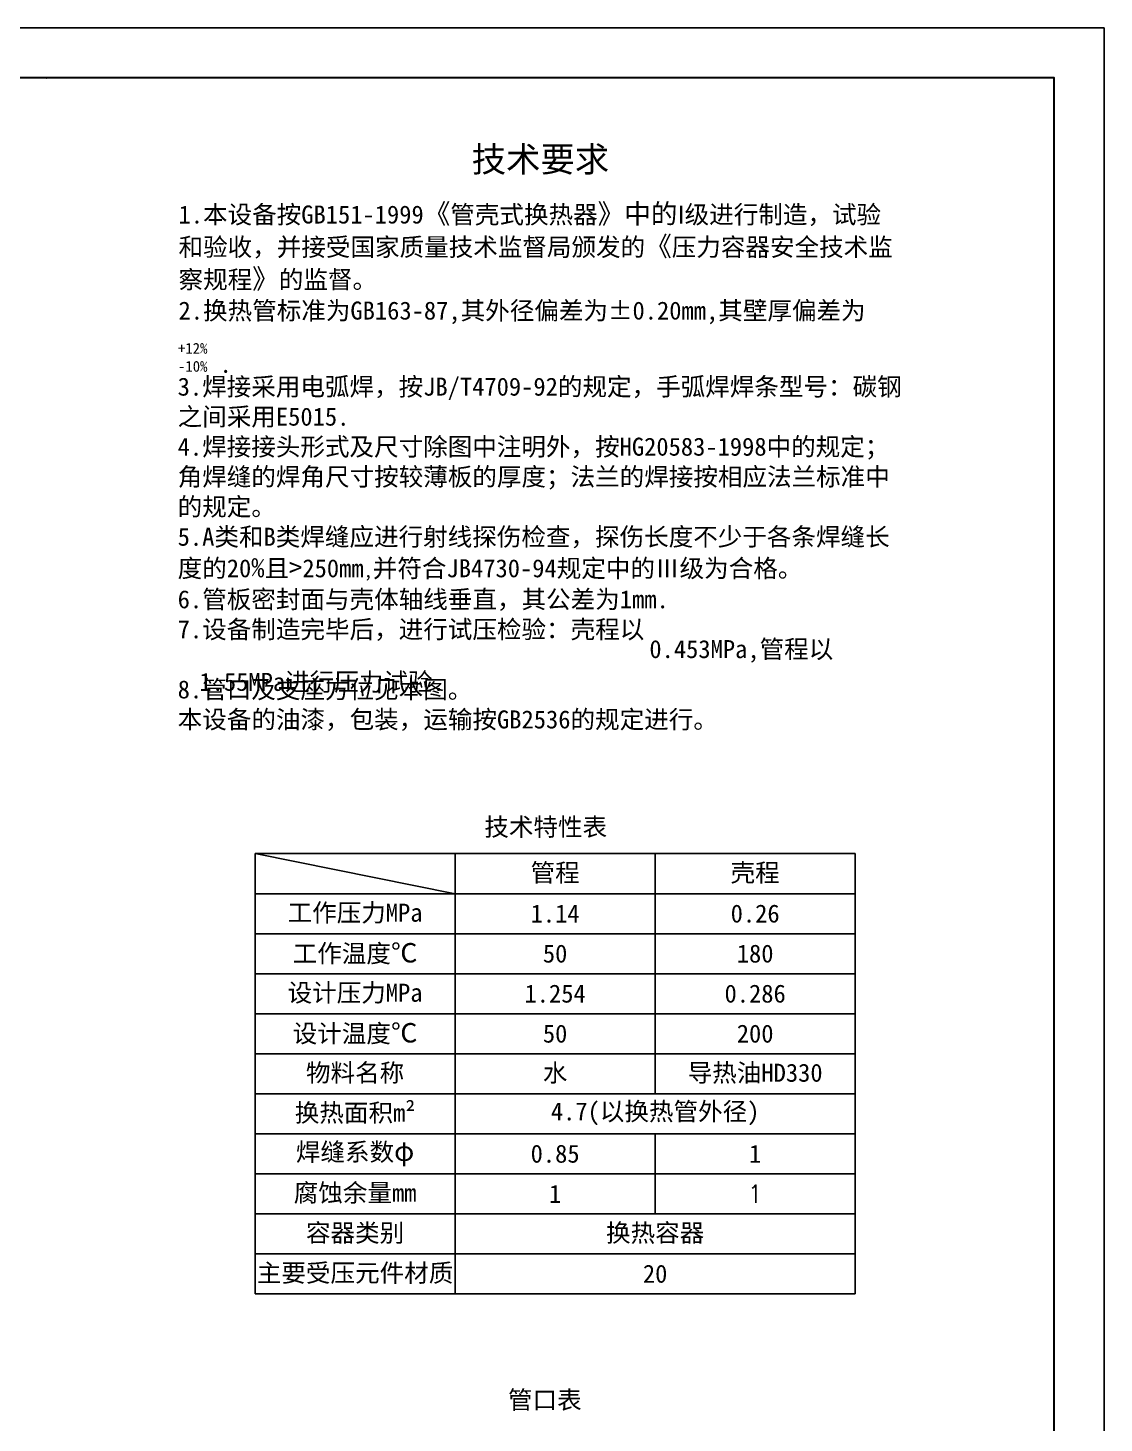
# Model space of a CAD drawing. Header units: millimetres. Extents: x 0 to 4205, y 0 to 2970.
# Drawn here: x 3129 to 4205, y 1576 to 2970 of the extents above; entities that cross this region are included whole.
import ezdxf

# ---------------------------------------------------------------- set-up
doc = ezdxf.new("R2010")
doc.units = ezdxf.units.MM
for name, color, linetype in [('文字', 130, 'Continuous'), ('粗线', 160, 'Continuous'), ('细线', 7, 'Continuous')]:
    doc.layers.add(name, color=color, linetype=linetype)
doc.styles.get("Standard").update_dxf_attribs({"font": 'txt.shx'})

# ---------------------------------------------------------------- blocks, each defined once
blk = doc.blocks.new('技术要求')
at = {"layer": '文字'}
for s, insert, char_height, width, attachment_point in [('{\\fFangSong_GB2312|b0|i0|c134|p49;技术要求}', (3651.2, 2852.6), 35, 1007.5, 5), ('{\\fFangSong_GB2312|b0|i0|c134|p49;1.本设备按GB151-1999\\fFangSong_GB2312|b0|i0|c134|p0;\\H1.083x;《\\fSimSun|b0|i0|c134|p0;\\H0.9234x;管壳式换热器\\fFangSong_GB2312|b0|i0|c134|p0;\\H1.083x;》中的\\H0.9234x;Ι级进行制造，试验和验收，并接受国家质量技术监督局颁发的\\H1.083x;《\\fSimSun|b0|i0|c134|p0;\\H0.9234x;压力容器安全技术监察规程\\fFangSong_GB2312|b0|i0|c134|p0;\\H1.083x;》\\fSimSun|b0|i0|c134|p0;\\H0.9234x;的监督。\\P2.换热管标准为GB163-87,其外径偏差为%%P0.20mm,其壁厚偏差为}', (3148.6, 2792.5), 25, 1006.353, 1), ('{\\fFangSong_GB2312|b0|i0|c134|p49;+12%\\P-10%}', (3147.9, 2599.7), 15, 189.103, 1), ('{\\fFangSong_GB2312|b0|i0|c134|p49;3.焊接采用电弧焊，按JB/T4709-92的规定，手弧焊焊条型号：碳钢之间采用E5015.\\P4.焊接接头形式及尺寸除图中注明外，按HG20583-1998中的规定；角焊缝的焊角尺寸按较薄板的厚度；法兰的焊接按相应法兰标准中的规定。\\P5.A类和B类焊缝应进行射线探伤检查，探伤长度不少于各条焊缝长度的20\\fFangSong_GB2312|b0|i0|c134|p0;\\H1.083x;%\\fSimSun|b0|i0|c134|p0;\\H0.9234x;且\\fFangSong_GB2312|b0|i0|c134|p0;\\H1.083x;>\\fSimSun|b0|i0|c134|p0;\\H0.9234x;250mm\\H0.7498x;,\\fFangSong_GB2312|b0|i0|c134|p49;\\H1.334x;并符合JB4730-94规定中的Ⅲ级为合格。\\P6.管板密封面与壳体轴线垂直，其公差为1mm.\\P7.设备制造完毕后，进行试压检验：壳程以\\P\\P8.管口及支座方位见本图。\\P本设备的油漆，包装，运输按GB2536的规定进行。}', (3147.4, 2551.5), 25, 1008.757, 1), ('{\\fFangSong_GB2312|b0|i0|c134|p49;0.453MPa,管程以}', (3802.4, 2187.2), 25, 338.768, 1), ('{\\fFangSong_GB2312|b0|i0|c134|p49;1.55MPa进行压力试验.}', (3177.6, 2141.7), 25, 426.345, 1)]:
    blk.add_mtext(s, dxfattribs=dict(at, insert=insert, char_height=char_height, width=width, attachment_point=attachment_point))
blk = doc.blocks.new('技术要求1')
at = {"layer": '文字', "xscale": 0.7199999999999704, "yscale": 0.7199999999999989, "zscale": 0.7200000000000001}
blk.add_blockref('技术要求', (1012.6, 743.4), dxfattribs=at)
at = {"layer": '文字', "insert": (3320.6, 2603.3), "char_height": 18, "width": 34.672, "attachment_point": 1}
blk.add_mtext('{\\fFangSong_GB2312|b0|i0|c134|p49;.}', dxfattribs=at)

msp = doc.modelspace()

# ---------------------------------------------------------------- linework, layer by layer
for p, q in [((3356.103, 2144.733), (3956.103, 2144.733)), ((3356.103, 2144.733), (3556.103, 2104.733)), ((3556.103, 1704.733), (3556.103, 2144.733)), ((3756.103, 1904.733), (3756.103, 2144.733)), ((3956.103, 2144.733), (3956.103, 1704.733)), ((3356.103, 2104.733), (3956.103, 2104.733)), ((3356.103, 2064.733), (3956.103, 2064.733)), ((3356.103, 2064.733), (3956.103, 2064.733)), ((3356.103, 2064.733), (3956.103, 2064.733)), ((3356.103, 2024.733), (3956.103, 2024.733)), ((3356.103, 1984.733), (3956.103, 1984.733)), ((3356.103, 1944.733), (3956.103, 1944.733)), ((3356.103, 1904.733), (3956.103, 1904.733)), ((3356.103, 1864.733), (3956.103, 1864.733)), ((3356.103, 1824.733), (3956.103, 1824.733)), ((3356.103, 1784.733), (3956.103, 1784.733)), ((3356.103, 1744.733), (3956.103, 1744.733)), ((3956.103, 1704.733), (3356.103, 1704.733))]:
    msp.add_line(p, q)
at = {"layer": '文字'}
msp.add_point((3147.5, 2920), dxfattribs=at)
at = {"layer": '粗线'}
for p, q in [((4155, 2920), (125, 2920)), ((4155, 50), (4155, 2920)), ((3356.103, 1704.733), (3356.103, 2144.733))]:
    msp.add_line(p, q, dxfattribs=at)
at = {"layer": '粗线', "lineweight": 30}
msp.add_lwpolyline([(125, 50), (4155, 50), (4155, 2920), (125, 2920)], close=True, dxfattribs=at)
at = {"layer": '细线'}
for p, q in [((4205, 2970), (0, 2970)), ((4205, 0), (4205, 2970)), ((3756.103, 1784.733), (3756.103, 1864.733))]:
    msp.add_line(p, q, dxfattribs=at)

# ---------------------------------------------------------------- block references
at = {"layer": '文字'}
msp.add_blockref('技术要求1', (0, 40), dxfattribs=at)

# ---------------------------------------------------------------- texts
at = {"layer": '文字', "char_height": 18}
for s, insert, width, attachment_point in [('{\\fFangSong_GB2312|b0|i0|c134|p49;技术特性表}', (3585.326, 2180.483), 524.3066, 1), ('{\\fFangSong_GB2312|b0|i0|c134|p49;管程}', (3656.103, 2124.733), 200, 5), ('{\\fFangSong_GB2312|b0|i0|c134|p49;壳程}', (3856.103, 2124.733), 200, 5), ('{\\fFangSong_GB2312|b0|i0|c134|p49;工作压力MPa}', (3456.103, 2084.733), 200, 5), ('{\\fFangSong_GB2312|b0|i0|c134|p49;1.14}', (3656.103, 2084.733), 200, 5), ('{\\fFangSong_GB2312|b0|i0|c134|p49;0.26}', (3856.103, 2084.733), 200, 5), ('{\\fFangSong_GB2312|b0|i0|c134|p49;工作温度\\fFangSong_GB2312|b0|i0|c134|p0;\\H1.083x;℃}', (3456.103, 2044.733), 200, 5), ('{\\fFangSong_GB2312|b0|i0|c134|p49;50}', (3656.103, 2044.733), 200, 5), ('{\\fFangSong_GB2312|b0|i0|c134|p49;180}', (3856.103, 2044.733), 200, 5), ('{\\fFangSong_GB2312|b0|i0|c134|p49;设计压力MPa}', (3456.103, 2004.733), 200, 5), ('{\\fFangSong_GB2312|b0|i0|c134|p49;1.254}', (3656.103, 2004.733), 200, 5), ('{\\fFangSong_GB2312|b0|i0|c134|p49;0.286}', (3856.103, 2004.733), 200, 5), ('{\\fFangSong_GB2312|b0|i0|c134|p49;设计温度\\fFangSong_GB2312|b0|i0|c134|p0;\\H1.083x;℃}', (3456.103, 1964.733), 200, 5), ('{\\fFangSong_GB2312|b0|i0|c134|p49;50}', (3656.103, 1964.733), 200, 5), ('{\\fFangSong_GB2312|b0|i0|c134|p49;200}', (3856.103, 1964.733), 200, 5), ('{\\fFangSong_GB2312|b0|i0|c134|p49;物料名称}', (3456.103, 1924.733), 200, 5), ('{\\fFangSong_GB2312|b0|i0|c134|p49;水}', (3656.103, 1924.733), 200, 5), ('{\\fFangSong_GB2312|b0|i0|c134|p49;导热油HD330}', (3856.103, 1924.733), 200, 5), ('{\\fFangSong_GB2312|b0|i0|c134|p49;换热面积m²}', (3456.103, 1884.733), 200, 5), ('{\\fFangSong_GB2312|b0|i0|c134|p49;4.7(以换热管外径)}', (3756.103, 1884.733), 400, 5), ('{\\fFangSong_GB2312|b0|i0|c134|p49;焊缝系数\\fFangSong_GB2312|b0|i0|c134|p0;\\H1.083x;φ}', (3456.103, 1844.733), 200, 5), ('{\\fFangSong_GB2312|b0|i0|c134|p49;0.85}', (3656.103, 1844.733), 200, 5), ('{\\fFangSong_GB2312|b0|i0|c134|p49;1}', (3856.103, 1844.733), 200, 5), ('{\\fFangSong_GB2312|b0|i0|c134|p49;腐蚀余量mm}', (3456.103, 1804.733), 200, 5), ('{\\fFangSong_GB2312|b0|i0|c134|p49;1}', (3656.103, 1804.733), 200, 5), ('1', (3856.103, 1804.733), 200, 5), ('{\\fFangSong_GB2312|b0|i0|c134|p49;容器类别}', (3456.103, 1764.733), 200, 5), ('{\\fFangSong_GB2312|b0|i0|c134|p49;换热容器}', (3756.103, 1764.733), 400, 5), ('{\\fFangSong_GB2312|b0|i0|c134|p49;主要受压元件材质}', (3456.103, 1724.733), 200, 5), ('{\\fFangSong_GB2312|b0|i0|c134|p49;20}', (3756.103, 1724.733), 400, 5), ('{\\fFangSong_GB2312|b0|i0|c134|p49;管口表}', (3609.005, 1607.835), 410.0618, 1)]:
    msp.add_mtext(s, dxfattribs=dict(at, insert=insert, width=width, attachment_point=attachment_point))

doc.saveas('drawing.dxf')
